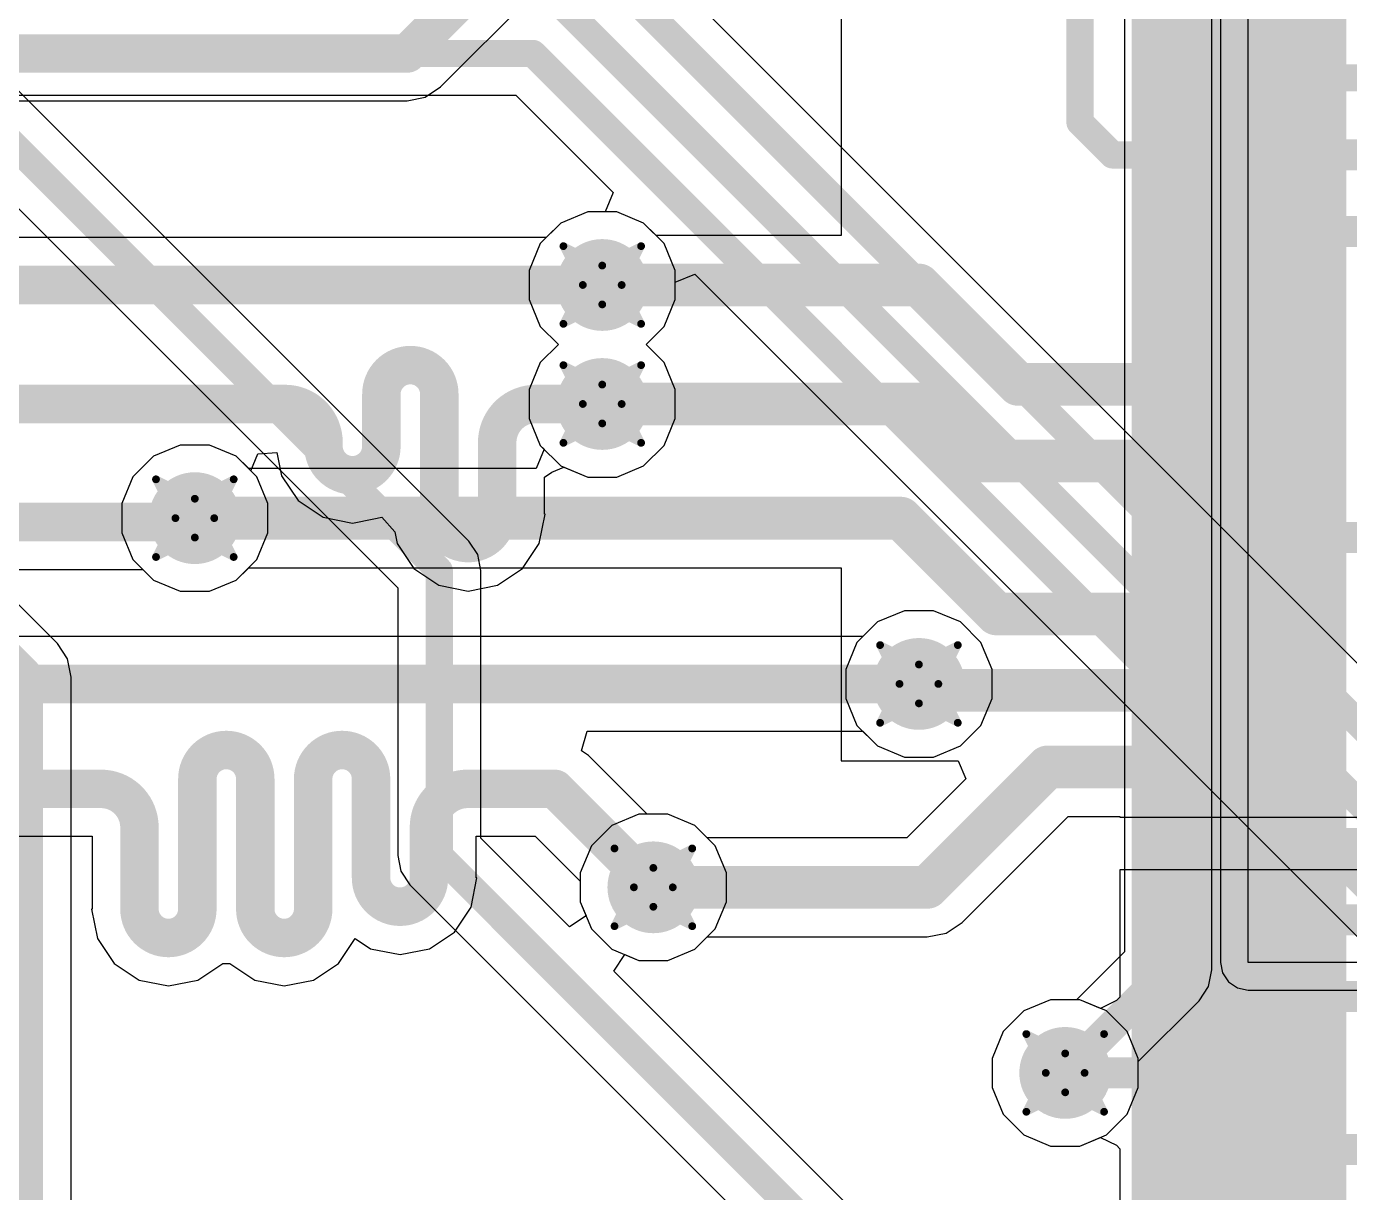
# Model space of a CAD drawing. Header units: inches. Extents: x -3 to 488, y -11 to 93.
# Drawn here: x 99.86 to 108.51, y 16.05 to 23.67 of the extents above; entities that cross this region are included whole.
import ezdxf

# ---------------------------------------------------------------- set-up
doc = ezdxf.new("R2010")
doc.units = ezdxf.units.IN
for name, color, linetype in [('Bottom Layer', 5, 'Continuous'), ('Drill Drawing', 1, 'Continuous'), ('Layer 1', 16, 'Continuous'), ('Layer 2', 76, 'Continuous'), ('Top Layer', 1, 'Continuous'), ('Top Paste', 8, 'Continuous'), ('Top Solder', 216, 'Continuous'), ('Via Holes', 16, 'Continuous')]:
    doc.layers.add(name, color=color, linetype=linetype)

msp = doc.modelspace()

# ---------------------------------------------------------------- hatches: boundary and pattern name
at = {"layer": 'Bottom Layer'}
h = msp.add_hatch(color=5, dxfattribs=at)
edge = h.paths.add_edge_path()
edge.add_arc((103.6255, 21.9788), 0.3, 0, 360)
h = msp.add_hatch(color=5, dxfattribs=at)
edge = h.paths.add_edge_path()
edge.add_arc((103.6255, 21.201), 0.3, 0, 360)
h = msp.add_hatch(color=5, dxfattribs=at)
edge = h.paths.add_edge_path()
edge.add_arc((100.9624, 20.4548), 0.3, 0, 360)
h = msp.add_hatch(color=5, dxfattribs=at)
edge = h.paths.add_edge_path()
edge.add_arc((105.6957, 19.3712), 0.3, 0, 360)
h = msp.add_hatch(color=5, dxfattribs=at)
edge = h.paths.add_edge_path()
edge.add_arc((103.9596, 18.0418), 0.3, 0, 360)
h = msp.add_hatch(color=5, dxfattribs=at)
edge = h.paths.add_edge_path()
edge.add_arc((106.6518, 16.8288), 0.3, 0, 360)
at = {"layer": 'Layer 1'}
h = msp.add_hatch(color=16, dxfattribs=at)
edge = h.paths.add_edge_path()
edge.add_arc((103.6255, 21.9788), 0.3, 0, 360)
h = msp.add_hatch(color=16, dxfattribs=at)
edge = h.paths.add_edge_path()
edge.add_arc((103.6255, 21.201), 0.3, 0, 360)
h = msp.add_hatch(color=16, dxfattribs=at)
edge = h.paths.add_edge_path()
edge.add_arc((100.9624, 20.4548), 0.3, 0, 360)
h = msp.add_hatch(color=16, dxfattribs=at)
edge = h.paths.add_edge_path()
edge.add_arc((105.6957, 19.3712), 0.3, 0, 360)
h = msp.add_hatch(color=16, dxfattribs=at)
edge = h.paths.add_edge_path()
edge.add_arc((103.9596, 18.0418), 0.3, 0, 360)
h = msp.add_hatch(color=16, dxfattribs=at)
edge = h.paths.add_edge_path()
edge.add_arc((106.6518, 16.8288), 0.3, 0, 360)
at = {"layer": 'Layer 2'}
h = msp.add_hatch(color=76, dxfattribs=at)
edge = h.paths.add_edge_path()
edge.add_arc((103.6255, 21.9788), 0.3, 0, 360)
h = msp.add_hatch(color=76, dxfattribs=at)
edge = h.paths.add_edge_path()
edge.add_arc((103.6255, 21.201), 0.3, 0, 360)
h = msp.add_hatch(color=76, dxfattribs=at)
edge = h.paths.add_edge_path()
edge.add_arc((100.9624, 20.4548), 0.3, 0, 360)
h = msp.add_hatch(color=76, dxfattribs=at)
edge = h.paths.add_edge_path()
edge.add_arc((105.6957, 19.3712), 0.3, 0, 360)
h = msp.add_hatch(color=76, dxfattribs=at)
edge = h.paths.add_edge_path()
edge.add_arc((103.9596, 18.0418), 0.3, 0, 360)
h = msp.add_hatch(color=76, dxfattribs=at)
edge = h.paths.add_edge_path()
edge.add_arc((106.6518, 16.8288), 0.3, 0, 360)
at = {"layer": 'Top Layer'}
for points in [[(107.1875, 23.4788), (108.3875, 23.4788), (108.3875, 23.1788), (107.1875, 23.1788)], [(107.1875, 22.9788), (108.3875, 22.9788), (108.3875, 22.6788), (107.1875, 22.6788)], [(107.1875, 22.4788), (108.3875, 22.4788), (108.3875, 22.1788), (107.1875, 22.1788)], [(107.1875, 21.9788), (108.3875, 21.9788), (108.3875, 21.6788), (107.1875, 21.6788)], [(107.1875, 21.4788), (108.3875, 21.4788), (108.3875, 21.1788), (107.1875, 21.1788)], [(107.1875, 20.9788), (108.3875, 20.9788), (108.3875, 20.6788), (107.1875, 20.6788)], [(107.1875, 20.4788), (108.3875, 20.4788), (108.3875, 20.1788), (107.1875, 20.1788)], [(107.1875, 19.9788), (108.3875, 19.9788), (108.3875, 19.6788), (107.1875, 19.6788)], [(107.1875, 19.4788), (108.3875, 19.4788), (108.3875, 19.1788), (107.1875, 19.1788)], [(107.1875, 18.9788), (108.3875, 18.9788), (108.3875, 18.6788), (107.1875, 18.6788)], [(107.1875, 18.4788), (108.3875, 18.4788), (108.3875, 18.1788), (107.1875, 18.1788)], [(107.1875, 17.9788), (108.3875, 17.9788), (108.3875, 17.6788), (107.1875, 17.6788)], [(107.1875, 17.4788), (108.3875, 17.4788), (108.3875, 17.1788), (107.1875, 17.1788)], [(107.1875, 16.9788), (108.3875, 16.9788), (108.3875, 16.6788), (107.1875, 16.6788)], [(107.1875, 16.4788), (108.3875, 16.4788), (108.3875, 16.1788), (107.1875, 16.1788)]]:
    msp.add_hatch(color=1, dxfattribs=at).paths.add_polyline_path(points)
h = msp.add_hatch(color=1, dxfattribs=at)
edge = h.paths.add_edge_path()
edge.add_arc((103.6255, 21.9788), 0.3, 0, 360)
h = msp.add_hatch(color=1, dxfattribs=at)
edge = h.paths.add_edge_path()
edge.add_arc((103.6255, 21.201), 0.3, 0, 360)
h = msp.add_hatch(color=1, dxfattribs=at)
edge = h.paths.add_edge_path()
edge.add_arc((100.9624, 20.4548), 0.3, 0, 360)
h = msp.add_hatch(color=1, dxfattribs=at)
edge = h.paths.add_edge_path()
edge.add_arc((105.6957, 19.3712), 0.3, 0, 360)
h = msp.add_hatch(color=1, dxfattribs=at)
edge = h.paths.add_edge_path()
edge.add_arc((103.9596, 18.0418), 0.3, 0, 360)
h = msp.add_hatch(color=1, dxfattribs=at)
edge = h.paths.add_edge_path()
edge.add_arc((106.6518, 16.8288), 0.3, 0, 360)
at = {"layer": 'Top Paste'}
for points in [[(107.1875, 23.4788), (108.3875, 23.4788), (108.3875, 23.1788), (107.1875, 23.1788)], [(107.1875, 22.9788), (108.3875, 22.9788), (108.3875, 22.6788), (107.1875, 22.6788)], [(107.1875, 22.4788), (108.3875, 22.4788), (108.3875, 22.1788), (107.1875, 22.1788)], [(107.1875, 21.9788), (108.3875, 21.9788), (108.3875, 21.6788), (107.1875, 21.6788)], [(107.1875, 21.4788), (108.3875, 21.4788), (108.3875, 21.1788), (107.1875, 21.1788)], [(107.1875, 20.9788), (108.3875, 20.9788), (108.3875, 20.6788), (107.1875, 20.6788)], [(107.1875, 20.4788), (108.3875, 20.4788), (108.3875, 20.1788), (107.1875, 20.1788)], [(107.1875, 19.9788), (108.3875, 19.9788), (108.3875, 19.6788), (107.1875, 19.6788)], [(107.1875, 19.4788), (108.3875, 19.4788), (108.3875, 19.1788), (107.1875, 19.1788)], [(107.1875, 18.9788), (108.3875, 18.9788), (108.3875, 18.6788), (107.1875, 18.6788)], [(107.1875, 18.4788), (108.3875, 18.4788), (108.3875, 18.1788), (107.1875, 18.1788)], [(107.1875, 17.9788), (108.3875, 17.9788), (108.3875, 17.6788), (107.1875, 17.6788)], [(107.1875, 17.4788), (108.3875, 17.4788), (108.3875, 17.1788), (107.1875, 17.1788)], [(107.1875, 16.9788), (108.3875, 16.9788), (108.3875, 16.6788), (107.1875, 16.6788)], [(107.1875, 16.4788), (108.3875, 16.4788), (108.3875, 16.1788), (107.1875, 16.1788)]]:
    msp.add_hatch(color=8, dxfattribs=at).paths.add_polyline_path(points)
at = {"layer": 'Top Solder'}
for points in [[(107.0859, 24.0804), (108.4891, 24.0804), (108.4891, 23.5772), (107.0859, 23.5772)], [(107.0859, 23.5804), (108.4891, 23.5804), (108.4891, 23.0772), (107.0859, 23.0772)], [(107.0859, 23.0804), (108.4891, 23.0804), (108.4891, 22.5772), (107.0859, 22.5772)], [(107.0859, 22.5804), (108.4891, 22.5804), (108.4891, 22.0772), (107.0859, 22.0772)], [(107.0859, 22.0804), (108.4891, 22.0804), (108.4891, 21.5772), (107.0859, 21.5772)], [(107.0859, 21.5804), (108.4891, 21.5804), (108.4891, 21.0772), (107.0859, 21.0772)], [(107.0859, 21.0804), (108.4891, 21.0804), (108.4891, 20.5772), (107.0859, 20.5772)], [(107.0859, 20.5804), (108.4891, 20.5804), (108.4891, 20.0772), (107.0859, 20.0772)], [(107.0859, 20.0804), (108.4891, 20.0804), (108.4891, 19.5772), (107.0859, 19.5772)], [(107.0859, 19.5804), (108.4891, 19.5804), (108.4891, 19.0772), (107.0859, 19.0772)], [(107.0859, 19.0804), (108.4891, 19.0804), (108.4891, 18.5772), (107.0859, 18.5772)], [(107.0859, 18.5804), (108.4891, 18.5804), (108.4891, 18.0772), (107.0859, 18.0772)], [(107.0859, 18.0804), (108.4891, 18.0804), (108.4891, 17.5772), (107.0859, 17.5772)], [(107.0859, 17.5804), (108.4891, 17.5804), (108.4891, 17.0772), (107.0859, 17.0772)], [(107.0859, 17.0804), (108.4891, 17.0804), (108.4891, 16.5772), (107.0859, 16.5772)], [(107.0859, 16.5804), (108.4891, 16.5804), (108.4891, 16.0772), (107.0859, 16.0772)], [(107.0859, 16.0804), (108.4891, 16.0804), (108.4891, 15.5772), (107.0859, 15.5772)]]:
    msp.add_hatch(color=216, dxfattribs=at).paths.add_polyline_path(points)
at = {"layer": 'Via Holes'}
h = msp.add_hatch(color=7, dxfattribs=at)
edge = h.paths.add_edge_path()
edge.add_arc((103.6255, 21.9788), 0.15, 0, 360)
h = msp.add_hatch(color=7, dxfattribs=at)
edge = h.paths.add_edge_path()
edge.add_arc((103.6255, 21.201), 0.15, 0, 360)
h = msp.add_hatch(color=7, dxfattribs=at)
edge = h.paths.add_edge_path()
edge.add_arc((100.9624, 20.4548), 0.15, 0, 360)
h = msp.add_hatch(color=7, dxfattribs=at)
edge = h.paths.add_edge_path()
edge.add_arc((105.6957, 19.3712), 0.15, 0, 360)
h = msp.add_hatch(color=7, dxfattribs=at)
edge = h.paths.add_edge_path()
edge.add_arc((103.9596, 18.0418), 0.15, 0, 360)
h = msp.add_hatch(color=7, dxfattribs=at)
edge = h.paths.add_edge_path()
edge.add_arc((106.6518, 16.8288), 0.15, 0, 360)

# ---------------------------------------------------------------- linework, layer by layer
at = {"layer": 'Bottom Layer'}
for p, q in [((107.8482, 17.5514), (107.8482, 24.595)), ((107.6669, 24.4137), (107.6669, 17.5514)), ((102.7527, 20.3048), (98.761, 24.2964)), ((99.7555, 22.5327), (102.2885, 19.9998)), ((103.5305, 22.4566), (103.3548, 22.3839)), ((103.7205, 22.4566), (103.5305, 22.4566)), ((103.8961, 22.3839), (103.7205, 22.4566)), ((103.3548, 22.3839), (103.2204, 22.2495)), ((104.0306, 22.2495), (103.8961, 22.3839)), ((103.2204, 22.2495), (103.1477, 22.0739)), ((104.1033, 22.0739), (104.0306, 22.2495)), ((103.1477, 22.0739), (103.1477, 21.8838)), ((104.1033, 21.8838), (104.1033, 22.0739)), ((103.1477, 21.8838), (103.2204, 21.7082)), ((104.0306, 21.7082), (104.1033, 21.8838)), ((103.2204, 21.7082), (103.3387, 21.5899)), ((103.9123, 21.5899), (104.0306, 21.7082)), ((103.3387, 21.5899), (103.2204, 21.4717)), ((104.0306, 21.4717), (103.9123, 21.5899)), ((103.2204, 21.4717), (103.1477, 21.2961)), ((104.1033, 21.2961), (104.0306, 21.4717)), ((103.1477, 21.2961), (103.1477, 21.106)), ((104.1033, 21.106), (104.1033, 21.2961)), ((103.1477, 21.106), (103.2204, 20.9304)), ((104.0306, 20.9304), (104.1033, 21.106)), ((100.8673, 20.9326), (100.6917, 20.8598)), ((101.0574, 20.9326), (100.8673, 20.9326)), ((101.233, 20.8598), (101.0574, 20.9326)), ((103.2204, 20.9304), (103.3548, 20.796)), ((103.8961, 20.796), (104.0306, 20.9304)), ((100.6917, 20.8598), (100.5573, 20.7254)), ((101.3674, 20.7254), (101.233, 20.8598)), ((103.3548, 20.796), (103.5305, 20.7232)), ((103.7205, 20.7232), (103.8961, 20.796)), ((100.5573, 20.7254), (100.4846, 20.5498)), ((101.4402, 20.5498), (101.3674, 20.7254)), ((103.5305, 20.7232), (103.7205, 20.7232)), ((100.4846, 20.5498), (100.4846, 20.3597)), ((101.4402, 20.3597), (101.4402, 20.5498)), ((100.4846, 20.3597), (100.5573, 20.1841)), ((101.3674, 20.1841), (101.4402, 20.3597)), ((102.7527, 20.3047), (102.7527, 20.3048)), ((102.8116, 20.2165), (102.7527, 20.3047)), ((100.5573, 20.1841), (100.6917, 20.0497)), ((101.233, 20.0497), (101.3674, 20.1841)), ((102.8323, 20.1125), (102.8116, 20.2165)), ((102.8323, 18.3631), (102.8323, 20.1125)), ((102.8323, 20.1125), (102.8323, 20.1125)), ((100.6917, 20.0497), (100.8673, 19.977)), ((101.0574, 19.977), (101.233, 20.0497)), ((102.2885, 19.9998), (102.2885, 18.2505)), ((100.8673, 19.977), (101.0574, 19.977)), ((105.6007, 19.849), (105.425, 19.7763)), ((105.7907, 19.849), (105.6007, 19.849)), ((105.9664, 19.7763), (105.7907, 19.849)), ((105.425, 19.7763), (105.2906, 19.6418)), ((106.1008, 19.6418), (105.9664, 19.7763)), ((105.2906, 19.6418), (105.2179, 19.4662)), ((106.1735, 19.4662), (106.1008, 19.6418)), ((105.2179, 19.4662), (105.2179, 19.2762)), ((106.1735, 19.2762), (106.1735, 19.4662)), ((105.2179, 19.2762), (105.2906, 19.1005)), ((106.1008, 19.1005), (106.1735, 19.2762)), ((105.2906, 19.1005), (105.425, 18.9661)), ((105.9664, 18.9661), (106.1008, 19.1005)), ((105.425, 18.9661), (105.6007, 18.8934)), ((105.7907, 18.8934), (105.9664, 18.9661)), ((105.6007, 18.8934), (105.7907, 18.8934)), ((103.8645, 18.5196), (103.6889, 18.4468)), ((104.0546, 18.5196), (103.8645, 18.5196)), ((104.2302, 18.4468), (104.0546, 18.5196)), ((103.6889, 18.4468), (103.5545, 18.3124)), ((104.3646, 18.3124), (104.2302, 18.4468)), ((103.4119, 17.7835), (102.8323, 18.3631)), ((102.2885, 18.2505), (102.3092, 18.1464)), ((103.5545, 18.3124), (103.4818, 18.1368)), ((104.4374, 18.1368), (104.3646, 18.3124)), ((102.3092, 18.1464), (102.3681, 18.0582)), ((103.4818, 18.1368), (103.4818, 17.9467)), ((104.4374, 17.9467), (104.4374, 18.1368)), ((102.3681, 18.0582), (107.6373, 12.789)), ((103.4818, 17.9467), (103.5196, 17.8554)), ((104.3646, 17.7711), (104.4374, 17.9467)), ((103.5196, 17.8554), (103.4119, 17.7835)), ((104.2302, 17.6367), (104.3646, 17.7711)), ((103.7013, 17.4941), (103.7732, 17.6018)), ((103.7732, 17.6018), (103.8645, 17.564)), ((103.8645, 17.564), (104.0546, 17.564)), ((104.0546, 17.564), (104.2302, 17.6367)), ((107.9422, 13.2532), (103.7013, 17.4941)), ((107.6669, 17.5514), (107.6807, 17.482)), ((107.6807, 17.482), (107.72, 17.4232)), ((112.8399, 17.5514), (107.8482, 17.5514)), ((107.72, 17.4232), (107.7788, 17.3839)), ((106.5567, 17.3066), (106.3811, 17.2339)), ((106.7468, 17.3066), (106.5567, 17.3066)), ((106.9224, 17.2339), (106.7468, 17.3066)), ((107.7788, 17.3839), (107.8482, 17.3701)), ((107.8482, 17.3701), (112.7871, 17.3701)), ((106.3811, 17.2339), (106.2467, 17.0995)), ((107.0568, 17.0995), (106.9224, 17.2339)), ((106.2467, 17.0995), (106.174, 16.9239)), ((107.1295, 16.9239), (107.0568, 17.0995)), ((106.174, 16.9239), (106.174, 16.7338)), ((107.1295, 16.7338), (107.1295, 16.9239)), ((106.174, 16.7338), (106.2467, 16.5582)), ((107.0568, 16.5582), (107.1295, 16.7338)), ((106.2467, 16.5582), (106.3811, 16.4238)), ((106.9224, 16.4238), (107.0568, 16.5582)), ((106.3811, 16.4238), (106.5567, 16.351)), ((106.5567, 16.351), (106.7468, 16.351)), ((106.7468, 16.351), (106.9224, 16.4238))]:
    msp.add_line(p, q, dxfattribs=at)
at = {"layer": 'Bottom Layer', "const_width": 0.1778}
for points in [[(96.3641, 26.3087), (102.5604, 20.1125)], [(102.5604, 18.2505), (102.5604, 20.1125)], [(102.5604, 18.2505), (107.8296, 12.9813)]]:
    msp.add_lwpolyline(points, dxfattribs=at)
at = {"layer": 'Bottom Layer', "const_width": 0.0889}
for points in [[(102.5159, 20.1125, 1), (102.6048, 20.1125, 1)], [(102.5159, 20.1125, 1), (102.6048, 20.1125, 1)], [(102.5159, 18.2505, 1), (102.6048, 18.2505, 1)], [(102.5159, 18.2505, 1), (102.6048, 18.2505, 1)]]:
    msp.add_lwpolyline(points, format="xyb", close=True, dxfattribs=at)
at = {"layer": 'Drill Drawing', "const_width": 0.0508}
for points in [[(103.3715, 22.2328), (103.6255, 22.1058)], [(103.3715, 22.2328), (103.4985, 21.9788)], [(103.6255, 22.1058), (103.8795, 22.2328)], [(103.7525, 21.9788), (103.8795, 22.2328)], [(103.3715, 21.7248), (103.4985, 21.9788)], [(103.7525, 21.9788), (103.8795, 21.7248)], [(103.3715, 21.7248), (103.6255, 21.8518)], [(103.6255, 21.8518), (103.8795, 21.7248)], [(103.3715, 21.455), (103.6255, 21.328)], [(103.3715, 21.455), (103.4985, 21.201)], [(103.6255, 21.328), (103.8795, 21.455)], [(103.7525, 21.201), (103.8795, 21.455)], [(103.3715, 20.947), (103.4985, 21.201)], [(103.7525, 21.201), (103.8795, 20.947)], [(103.3715, 20.947), (103.6255, 21.074)], [(103.6255, 21.074), (103.8795, 20.947)], [(100.7084, 20.7088), (100.9624, 20.5818)], [(100.7084, 20.7088), (100.8354, 20.4548)], [(100.9624, 20.5818), (101.2164, 20.7088)], [(101.0894, 20.4548), (101.2164, 20.7088)], [(100.7084, 20.2008), (100.8354, 20.4548)], [(101.0894, 20.4548), (101.2164, 20.2008)], [(100.7084, 20.2008), (100.9624, 20.3278)], [(100.9624, 20.3278), (101.2164, 20.2008)], [(105.4417, 19.6252), (105.6957, 19.4982)], [(105.4417, 19.6252), (105.5687, 19.3712)], [(105.6957, 19.4982), (105.9497, 19.6252)], [(105.8227, 19.3712), (105.9497, 19.6252)], [(105.4417, 19.1172), (105.5687, 19.3712)], [(105.8227, 19.3712), (105.9497, 19.1172)], [(105.4417, 19.1172), (105.6957, 19.2442)], [(105.6957, 19.2442), (105.9497, 19.1172)], [(103.7056, 18.2958), (103.9596, 18.1688)], [(103.7056, 18.2958), (103.8326, 18.0418)], [(103.9596, 18.1688), (104.2136, 18.2958)], [(104.0866, 18.0418), (104.2136, 18.2958)], [(103.7056, 17.7878), (103.8326, 18.0418)], [(104.0866, 18.0418), (104.2136, 17.7878)], [(103.7056, 17.7878), (103.9596, 17.9148)], [(103.9596, 17.9148), (104.2136, 17.7878)], [(106.3978, 17.0828), (106.6518, 16.9558)], [(106.3978, 17.0828), (106.5248, 16.8288)], [(106.6518, 16.9558), (106.9058, 17.0828)], [(106.7788, 16.8288), (106.9058, 17.0828)], [(106.3978, 16.5748), (106.5248, 16.8288)], [(106.7788, 16.8288), (106.9058, 16.5748)], [(106.3978, 16.5748), (106.6518, 16.7018)], [(106.6518, 16.7018), (106.9058, 16.5748)]]:
    msp.add_lwpolyline(points, dxfattribs=at)
at = {"layer": 'Drill Drawing', "const_width": 0.0254}
for points in [[(103.3588, 22.2328, 1), (103.3842, 22.2328, 1)], [(103.3588, 22.2328, 1), (103.3842, 22.2328, 1)], [(103.8668, 22.2328, 1), (103.8922, 22.2328, 1)], [(103.8668, 22.2328, 1), (103.8922, 22.2328, 1)], [(103.6128, 22.1058, 1), (103.6382, 22.1058, 1)], [(103.6128, 22.1058, 1), (103.6382, 22.1058, 1)], [(103.4858, 21.9788, 1), (103.5112, 21.9788, 1)], [(103.4858, 21.9788, 1), (103.5112, 21.9788, 1)], [(103.7398, 21.9788, 1), (103.7652, 21.9788, 1)], [(103.7398, 21.9788, 1), (103.7652, 21.9788, 1)], [(103.6128, 21.8518, 1), (103.6382, 21.8518, 1)], [(103.6128, 21.8518, 1), (103.6382, 21.8518, 1)], [(103.3588, 21.7248, 1), (103.3842, 21.7248, 1)], [(103.3588, 21.7248, 1), (103.3842, 21.7248, 1)], [(103.8668, 21.7248, 1), (103.8922, 21.7248, 1)], [(103.8668, 21.7248, 1), (103.8922, 21.7248, 1)], [(103.3588, 21.455, 1), (103.3842, 21.455, 1)], [(103.3588, 21.455, 1), (103.3842, 21.455, 1)], [(103.8668, 21.455, 1), (103.8922, 21.455, 1)], [(103.8668, 21.455, 1), (103.8922, 21.455, 1)], [(103.6128, 21.328, 1), (103.6382, 21.328, 1)], [(103.6128, 21.328, 1), (103.6382, 21.328, 1)], [(103.4858, 21.201, 1), (103.5112, 21.201, 1)], [(103.4858, 21.201, 1), (103.5112, 21.201, 1)], [(103.7398, 21.201, 1), (103.7652, 21.201, 1)], [(103.7398, 21.201, 1), (103.7652, 21.201, 1)], [(103.6128, 21.074, 1), (103.6382, 21.074, 1)], [(103.6128, 21.074, 1), (103.6382, 21.074, 1)], [(103.3588, 20.947, 1), (103.3842, 20.947, 1)], [(103.3588, 20.947, 1), (103.3842, 20.947, 1)], [(103.8668, 20.947, 1), (103.8922, 20.947, 1)], [(103.8668, 20.947, 1), (103.8922, 20.947, 1)], [(100.6957, 20.7088, 1), (100.7211, 20.7088, 1)], [(100.6957, 20.7088, 1), (100.7211, 20.7088, 1)], [(101.2037, 20.7088, 1), (101.2291, 20.7088, 1)], [(101.2037, 20.7088, 1), (101.2291, 20.7088, 1)], [(100.9497, 20.5818, 1), (100.9751, 20.5818, 1)], [(100.9497, 20.5818, 1), (100.9751, 20.5818, 1)], [(100.8227, 20.4548, 1), (100.8481, 20.4548, 1)], [(100.8227, 20.4548, 1), (100.8481, 20.4548, 1)], [(101.0767, 20.4548, 1), (101.1021, 20.4548, 1)], [(101.0767, 20.4548, 1), (101.1021, 20.4548, 1)], [(100.9497, 20.3278, 1), (100.9751, 20.3278, 1)], [(100.9497, 20.3278, 1), (100.9751, 20.3278, 1)], [(100.6957, 20.2008, 1), (100.7211, 20.2008, 1)], [(100.6957, 20.2008, 1), (100.7211, 20.2008, 1)], [(101.2037, 20.2008, 1), (101.2291, 20.2008, 1)], [(101.2037, 20.2008, 1), (101.2291, 20.2008, 1)], [(105.429, 19.6252, 1), (105.4544, 19.6252, 1)], [(105.429, 19.6252, 1), (105.4544, 19.6252, 1)], [(105.937, 19.6252, 1), (105.9624, 19.6252, 1)], [(105.937, 19.6252, 1), (105.9624, 19.6252, 1)], [(105.683, 19.4982, 1), (105.7084, 19.4982, 1)], [(105.683, 19.4982, 1), (105.7084, 19.4982, 1)], [(105.556, 19.3712, 1), (105.5814, 19.3712, 1)], [(105.556, 19.3712, 1), (105.5814, 19.3712, 1)], [(105.81, 19.3712, 1), (105.8354, 19.3712, 1)], [(105.81, 19.3712, 1), (105.8354, 19.3712, 1)], [(105.683, 19.2442, 1), (105.7084, 19.2442, 1)], [(105.683, 19.2442, 1), (105.7084, 19.2442, 1)], [(105.429, 19.1172, 1), (105.4544, 19.1172, 1)], [(105.429, 19.1172, 1), (105.4544, 19.1172, 1)], [(105.937, 19.1172, 1), (105.9624, 19.1172, 1)], [(105.937, 19.1172, 1), (105.9624, 19.1172, 1)], [(103.6929, 18.2958, 1), (103.7183, 18.2958, 1)], [(103.6929, 18.2958, 1), (103.7183, 18.2958, 1)], [(104.2009, 18.2958, 1), (104.2263, 18.2958, 1)], [(104.2009, 18.2958, 1), (104.2263, 18.2958, 1)], [(103.9469, 18.1688, 1), (103.9723, 18.1688, 1)], [(103.9469, 18.1688, 1), (103.9723, 18.1688, 1)], [(103.8199, 18.0418, 1), (103.8453, 18.0418, 1)], [(103.8199, 18.0418, 1), (103.8453, 18.0418, 1)], [(104.0739, 18.0418, 1), (104.0993, 18.0418, 1)], [(104.0739, 18.0418, 1), (104.0993, 18.0418, 1)], [(103.9469, 17.9148, 1), (103.9723, 17.9148, 1)], [(103.9469, 17.9148, 1), (103.9723, 17.9148, 1)], [(103.6929, 17.7878, 1), (103.7183, 17.7878, 1)], [(103.6929, 17.7878, 1), (103.7183, 17.7878, 1)], [(104.2009, 17.7878, 1), (104.2263, 17.7878, 1)], [(104.2009, 17.7878, 1), (104.2263, 17.7878, 1)], [(106.3851, 17.0828, 1), (106.4105, 17.0828, 1)], [(106.3851, 17.0828, 1), (106.4105, 17.0828, 1)], [(106.8931, 17.0828, 1), (106.9185, 17.0828, 1)], [(106.8931, 17.0828, 1), (106.9185, 17.0828, 1)], [(106.6391, 16.9558, 1), (106.6645, 16.9558, 1)], [(106.6391, 16.9558, 1), (106.6645, 16.9558, 1)], [(106.5121, 16.8288, 1), (106.5375, 16.8288, 1)], [(106.5121, 16.8288, 1), (106.5375, 16.8288, 1)], [(106.7661, 16.8288, 1), (106.7915, 16.8288, 1)], [(106.7661, 16.8288, 1), (106.7915, 16.8288, 1)], [(106.6391, 16.7018, 1), (106.6645, 16.7018, 1)], [(106.6391, 16.7018, 1), (106.6645, 16.7018, 1)], [(106.3851, 16.5748, 1), (106.4105, 16.5748, 1)], [(106.3851, 16.5748, 1), (106.4105, 16.5748, 1)], [(106.8931, 16.5748, 1), (106.9185, 16.5748, 1)], [(106.8931, 16.5748, 1), (106.9185, 16.5748, 1)]]:
    msp.add_lwpolyline(points, format="xyb", close=True, dxfattribs=at)
at = {"layer": 'Layer 1'}
for p, q in [((107.0403, 25.6583), (107.0403, 17.6203)), ((107.6101, 17.5023), (107.6101, 25.5156)), ((102.5693, 23.273), (103.4748, 24.1785)), ((102.4689, 23.2059), (102.5693, 23.273)), ((99.501, 23.1823), (102.3504, 23.1823)), ((102.3504, 23.1823), (102.3505, 23.1823)), ((102.3505, 23.1823), (102.4689, 23.2059)), ((103.5305, 22.4566), (103.3548, 22.3839)), ((103.7205, 22.4566), (103.5305, 22.4566)), ((103.8961, 22.3839), (103.7205, 22.4566)), ((103.3548, 22.3839), (103.2593, 22.2883)), ((104.0306, 22.2495), (103.8961, 22.3839)), ((103.2593, 22.2883), (99.6126, 22.2883)), ((104.1033, 22.0739), (104.0306, 22.2495)), ((104.1033, 21.8838), (104.1033, 22.0739)), ((104.0306, 21.7082), (104.1033, 21.8838)), ((103.9123, 21.5899), (104.0306, 21.7082)), ((104.0306, 21.4717), (103.9123, 21.5899)), ((104.1033, 21.2961), (104.0306, 21.4717)), ((104.1033, 21.106), (104.1033, 21.2961)), ((104.0306, 20.9304), (104.1033, 21.106)), ((103.8961, 20.796), (104.0306, 20.9304)), ((101.3283, 20.7646), (101.3737, 20.8742)), ((101.3737, 20.8742), (101.4982, 20.8843)), ((101.4982, 20.8843), (101.5285, 20.7321)), ((101.3674, 20.7254), (101.3283, 20.7646)), ((103.2963, 20.7558), (103.3753, 20.7875)), ((103.3753, 20.7875), (103.5305, 20.7232)), ((103.7205, 20.7232), (103.8961, 20.796)), ((101.4402, 20.5498), (101.3674, 20.7254)), ((101.5285, 20.7321), (101.6374, 20.5691)), ((103.2483, 20.7229), (103.2963, 20.7558)), ((103.2483, 20.4809), (103.2483, 20.7229)), ((103.5305, 20.7232), (103.7205, 20.7232)), ((101.4402, 20.3597), (101.4402, 20.5498)), ((101.6374, 20.5691), (101.8004, 20.4602)), ((101.8004, 20.4602), (101.9927, 20.4219)), ((101.9927, 20.4219), (102.133, 20.4499)), ((102.133, 20.4499), (102.185, 20.4602)), ((102.185, 20.4602), (102.2703, 20.3645)), ((103.2138, 20.2886), (103.252, 20.4809)), ((103.252, 20.4809), (103.2483, 20.4809)), ((101.3674, 20.1841), (101.4402, 20.3597)), ((102.2703, 20.3645), (102.2854, 20.2886)), ((102.2854, 20.2886), (102.3944, 20.1256)), ((103.1049, 20.1256), (103.2138, 20.2886)), ((101.233, 20.0497), (101.3674, 20.1841)), ((99.2598, 20.1197), (100.6217, 20.1197)), ((100.6217, 20.1197), (100.6917, 20.0497)), ((102.3944, 20.1256), (102.5573, 20.0167)), ((102.9419, 20.0167), (103.1049, 20.1256)), ((100.6917, 20.0497), (100.8673, 19.977)), ((101.0574, 19.977), (101.233, 20.0497)), ((102.5573, 20.0167), (102.7496, 19.9785)), ((102.7496, 19.9785), (102.9419, 20.0167)), ((100.8673, 19.977), (101.0574, 19.977)), ((105.6007, 19.849), (105.425, 19.7763)), ((105.7907, 19.849), (105.6007, 19.849)), ((105.9664, 19.7763), (105.7907, 19.849)), ((105.425, 19.7763), (105.3295, 19.6807)), ((106.1008, 19.6418), (105.9664, 19.7763)), ((105.3295, 19.6807), (99.2546, 19.6807)), ((106.1735, 19.4662), (106.1008, 19.6418)), ((106.1735, 19.2762), (106.1735, 19.4662)), ((106.1008, 19.1005), (106.1735, 19.2762)), ((103.4891, 18.9347), (103.5276, 19.0617)), ((103.5276, 19.0617), (105.3295, 19.0617)), ((105.3295, 19.0617), (105.425, 18.9661)), ((105.9664, 18.9661), (106.1008, 19.1005)), ((105.425, 18.9661), (105.6007, 18.8934)), ((105.7907, 18.8934), (105.9664, 18.9661)), ((103.5349, 18.9041), (103.4891, 18.9347)), ((103.9194, 18.5196), (103.5349, 18.9041)), ((105.6007, 18.8934), (105.7907, 18.8934)), ((104.0546, 18.5196), (103.9194, 18.5196)), ((104.2302, 18.4468), (104.0546, 18.5196)), ((104.3646, 18.3124), (104.2302, 18.4468)), ((93.5417, 18.3758), (100.291, 18.3758)), ((100.291, 18.3758), (100.291, 17.8998)), ((102.8022, 18.1042), (102.8022, 18.3758)), ((102.8022, 18.3758), (103.1879, 18.3758)), ((103.1879, 18.3758), (103.4818, 18.0819)), ((104.4374, 18.1368), (104.3646, 18.3124)), ((102.7677, 17.9119), (102.8059, 18.1042)), ((102.8059, 18.1042), (102.8022, 18.1042)), ((103.4818, 18.0819), (103.4818, 17.9467)), ((104.4374, 17.9467), (104.4374, 18.1368)), ((102.6588, 17.7489), (102.7677, 17.9119)), ((103.4818, 17.9467), (103.5545, 17.7711)), ((104.3646, 17.7711), (104.4374, 17.9467)), ((100.291, 17.8998), (100.2873, 17.8998)), ((100.2873, 17.8998), (100.3255, 17.7075)), ((102.4958, 17.64), (102.6588, 17.7489)), ((103.5545, 17.7711), (103.6889, 17.6367)), ((104.2302, 17.6367), (104.3646, 17.7711)), ((100.3255, 17.7075), (100.4344, 17.5446)), ((101.9018, 17.5446), (102.0106, 17.7073)), ((102.0106, 17.7073), (102.1112, 17.64)), ((102.1112, 17.64), (102.3035, 17.6018)), ((102.3035, 17.6018), (102.4958, 17.64)), ((103.6889, 17.6367), (103.8645, 17.564)), ((103.8645, 17.564), (104.0546, 17.564)), ((104.0546, 17.564), (104.2302, 17.6367)), ((107.0403, 17.6203), (106.7267, 17.3066)), ((100.4344, 17.5446), (100.5974, 17.4356)), ((100.9819, 17.4356), (101.1449, 17.5446)), ((101.1449, 17.5446), (101.1913, 17.5446)), ((101.1913, 17.5446), (101.3543, 17.4356)), ((101.7389, 17.4356), (101.9018, 17.5446)), ((107.5884, 17.3933), (107.6101, 17.5023)), ((107.6101, 17.5023), (107.6101, 17.5023)), ((100.5974, 17.4356), (100.7897, 17.3974)), ((100.7897, 17.3974), (100.9819, 17.4356)), ((101.3543, 17.4356), (101.5466, 17.3974)), ((101.5466, 17.3974), (101.7389, 17.4356)), ((107.5266, 17.3009), (107.5884, 17.3933)), ((106.5567, 17.3066), (106.3811, 17.2339)), ((106.7267, 17.3066), (106.5567, 17.3066)), ((107.1295, 16.9038), (107.5266, 17.3009)), ((107.5266, 17.3009), (107.5266, 17.3009)), ((106.3811, 17.2339), (106.2467, 17.0995)), ((106.2467, 17.0995), (106.174, 16.9239)), ((106.174, 16.9239), (106.174, 16.7338)), ((107.1295, 16.7338), (107.1295, 16.9038)), ((106.174, 16.7338), (106.2467, 16.5582)), ((107.0568, 16.5582), (107.1295, 16.7338)), ((106.2467, 16.5582), (106.3811, 16.4238)), ((106.9224, 16.4238), (107.0568, 16.5582)), ((106.3811, 16.4238), (106.5567, 16.351)), ((106.5567, 16.351), (106.7468, 16.351)), ((106.7468, 16.351), (106.9224, 16.4238))]:
    msp.add_line(p, q, dxfattribs=at)
for points, const_width in [([(107.3252, 17.5023), (107.3252, 25.7763)], 0.2032), ([(102.3505, 23.4918), (102.7061, 23.8474)], 0.2515), ([(75.9289, 23.4918), (102.3505, 23.4918)], 0.2515), ([(80.6606, 21.9788), (103.6255, 21.9788)], 0.2515), ([(102.1819, 20.9244), (102.1819, 21.2658)], 0.2515), ([(102.5604, 20.4809), (102.5604, 21.2658)], 0.2515), ([(76.4849, 21.201), (100.9624, 21.201)], 0.2515), ([(100.9624, 21.201), (101.552, 21.201)], 0.2515), ([(103.1903, 21.201), (103.316, 21.201)], 0.2515), ([(103.316, 21.201), (103.6008, 21.201)], 0.2515), ([(103.6008, 21.201), (103.6255, 21.2257)], 0.2515), ([(101.8035, 20.9244), (101.8035, 20.9496)], 0.2515), ([(102.9388, 20.4809), (102.9388, 20.9496)], 0.2515), ([(99.1812, 20.4292), (100.2336, 20.4292)], 0.2515), ([(100.2336, 20.4292), (100.9368, 20.4292)], 0.2515), ([(100.9368, 20.4292), (100.9624, 20.4548)], 0.2515), ([(76.519, 19.3712), (105.6957, 19.3712)], 0.2515), ([(100.9789, 17.8998), (100.9789, 18.7501)], 0.2515), ([(101.3574, 17.8998), (101.3574, 18.7501)], 0.2515), ([(101.7358, 17.8998), (101.7358, 18.7501)], 0.2515), ([(102.1143, 18.1042), (102.1143, 18.7501)], 0.2515), ([(71.3711, 18.6853), (99.8448, 18.6853)], 0.2515), ([(99.8448, 18.6853), (100.349, 18.6853)], 0.2515), ([(102.7442, 18.6853), (103.1903, 18.6853)], 0.2515), ([(103.1903, 18.6853), (103.316, 18.6853)], 0.2515), ([(103.316, 18.6853), (103.9596, 18.0418)], 0.2515), ([(100.6004, 17.8998), (100.6004, 18.4338)], 0.2515), ([(102.4927, 18.1042), (102.4927, 18.4338)], 0.2515), ([(106.6518, 16.8288), (107.3252, 17.5023)], 0.2032)]:
    msp.add_lwpolyline(points, dxfattribs=dict(at, const_width=const_width))
for points, const_width in [([(102.2876, 23.4918, 1), (102.4133, 23.4918, 1)], 0.1257), ([(102.2876, 23.4918, 1), (102.4133, 23.4918, 1)], 0.1257), ([(103.5626, 21.9788, 1), (103.6884, 21.9788, 1)], 0.1257), ([(102.1191, 21.2658, 1), (102.2448, 21.2658, 1)], 0.1257), ([(102.1191, 21.2658, 1), (102.2448, 21.2658, 1)], 0.1257), ([(102.4975, 21.2658, 1), (102.6232, 21.2658, 1)], 0.1257), ([(102.4975, 21.2658, 1), (102.6232, 21.2658, 1)], 0.1257), ([(100.8995, 21.201, 1), (101.0252, 21.201, 1)], 0.1257), ([(100.8995, 21.201, 1), (101.0252, 21.201, 1)], 0.1257), ([(101.4891, 21.201, 1), (101.6149, 21.201, 1)], 0.1257), ([(101.4891, 21.201, 1), (101.6149, 21.201, 1)], 0.1257), ([(103.1274, 21.201, 1), (103.2532, 21.201, 1)], 0.1257), ([(103.1274, 21.201, 1), (103.2532, 21.201, 1)], 0.1257), ([(103.2532, 21.201, 1), (103.3789, 21.201, 1)], 0.1257), ([(103.2532, 21.201, 1), (103.3789, 21.201, 1)], 0.1257), ([(103.538, 21.201, 1), (103.6637, 21.201, 1)], 0.1257), ([(103.538, 21.201, 1), (103.6637, 21.201, 1)], 0.1257), ([(103.5626, 21.2257, 1), (103.6884, 21.2257, 1)], 0.1257), ([(101.7406, 20.9496, 1), (101.8663, 20.9496, 1)], 0.1257), ([(101.7406, 20.9496, 1), (101.8663, 20.9496, 1)], 0.1257), ([(101.7406, 20.9244, 1), (101.8663, 20.9244, 1)], 0.1257), ([(101.7406, 20.9244, 1), (101.8663, 20.9244, 1)], 0.1257), ([(102.1191, 20.9244, 1), (102.2448, 20.9244, 1)], 0.1257), ([(102.1191, 20.9244, 1), (102.2448, 20.9244, 1)], 0.1257), ([(102.876, 20.9496, 1), (103.0017, 20.9496, 1)], 0.1257), ([(102.876, 20.9496, 1), (103.0017, 20.9496, 1)], 0.1257), ([(102.4975, 20.4809, 1), (102.6232, 20.4809, 1)], 0.1257), ([(102.4975, 20.4809, 1), (102.6232, 20.4809, 1)], 0.1257), ([(102.876, 20.4809, 1), (103.0017, 20.4809, 1)], 0.1257), ([(102.876, 20.4809, 1), (103.0017, 20.4809, 1)], 0.1257), ([(100.1707, 20.4292, 1), (100.2964, 20.4292, 1)], 0.1257), ([(100.1707, 20.4292, 1), (100.2964, 20.4292, 1)], 0.1257), ([(100.8739, 20.4292, 1), (100.9997, 20.4292, 1)], 0.1257), ([(100.8739, 20.4292, 1), (100.9997, 20.4292, 1)], 0.1257), ([(100.8995, 20.4548, 1), (101.0252, 20.4548, 1)], 0.1257), ([(105.6328, 19.3712, 1), (105.7586, 19.3712, 1)], 0.1257), ([(100.916, 18.7501, 1), (101.0418, 18.7501, 1)], 0.1257), ([(100.916, 18.7501, 1), (101.0418, 18.7501, 1)], 0.1257), ([(101.2945, 18.7501, 1), (101.4202, 18.7501, 1)], 0.1257), ([(101.2945, 18.7501, 1), (101.4202, 18.7501, 1)], 0.1257), ([(101.673, 18.7501, 1), (101.7987, 18.7501, 1)], 0.1257), ([(101.673, 18.7501, 1), (101.7987, 18.7501, 1)], 0.1257), ([(102.0514, 18.7501, 1), (102.1771, 18.7501, 1)], 0.1257), ([(102.0514, 18.7501, 1), (102.1771, 18.7501, 1)], 0.1257), ([(99.7819, 18.6853, 1), (99.9076, 18.6853, 1)], 0.1257), ([(99.7819, 18.6853, 1), (99.9076, 18.6853, 1)], 0.1257), ([(100.2861, 18.6853, 1), (100.4118, 18.6853, 1)], 0.1257), ([(100.2861, 18.6853, 1), (100.4118, 18.6853, 1)], 0.1257), ([(102.6813, 18.6853, 1), (102.8071, 18.6853, 1)], 0.1257), ([(102.6813, 18.6853, 1), (102.8071, 18.6853, 1)], 0.1257), ([(103.1274, 18.6853, 1), (103.2532, 18.6853, 1)], 0.1257), ([(103.1274, 18.6853, 1), (103.2532, 18.6853, 1)], 0.1257), ([(103.2532, 18.6853, 1), (103.3789, 18.6853, 1)], 0.1257), ([(103.2532, 18.6853, 1), (103.3789, 18.6853, 1)], 0.1257), ([(100.5376, 18.4338, 1), (100.6633, 18.4338, 1)], 0.1257), ([(100.5376, 18.4338, 1), (100.6633, 18.4338, 1)], 0.1257), ([(102.4299, 18.4338, 1), (102.5556, 18.4338, 1)], 0.1257), ([(102.4299, 18.4338, 1), (102.5556, 18.4338, 1)], 0.1257), ([(102.0514, 18.1042, 1), (102.1771, 18.1042, 1)], 0.1257), ([(102.0514, 18.1042, 1), (102.1771, 18.1042, 1)], 0.1257), ([(102.4299, 18.1042, 1), (102.5556, 18.1042, 1)], 0.1257), ([(102.4299, 18.1042, 1), (102.5556, 18.1042, 1)], 0.1257), ([(103.8967, 18.0418, 1), (104.0224, 18.0418, 1)], 0.1257), ([(100.5376, 17.8998, 1), (100.6633, 17.8998, 1)], 0.1257), ([(100.5376, 17.8998, 1), (100.6633, 17.8998, 1)], 0.1257), ([(100.916, 17.8998, 1), (101.0418, 17.8998, 1)], 0.1257), ([(100.916, 17.8998, 1), (101.0418, 17.8998, 1)], 0.1257), ([(101.2945, 17.8998, 1), (101.4202, 17.8998, 1)], 0.1257), ([(101.2945, 17.8998, 1), (101.4202, 17.8998, 1)], 0.1257), ([(101.673, 17.8998, 1), (101.7987, 17.8998, 1)], 0.1257), ([(101.673, 17.8998, 1), (101.7987, 17.8998, 1)], 0.1257), ([(107.2744, 17.5023, 1), (107.376, 17.5023, 1)], 0.1016), ([(107.2744, 17.5023, 1), (107.376, 17.5023, 1)], 0.1016), ([(106.601, 16.8288, 1), (106.7026, 16.8288, 1)], 0.1016)]:
    msp.add_lwpolyline(points, format="xyb", close=True, dxfattribs=dict(at, const_width=const_width))
at = {"layer": 'Layer 1', "const_width": 0.2515}
for points in [[(102.1819, 21.2658, -1), (102.5604, 21.2658)], [(101.552, 21.201, -0.414214), (101.8035, 20.9496)], [(102.9388, 20.9496, -0.414214), (103.1903, 21.201)], [(102.1819, 20.9244, -1), (101.8035, 20.9244)], [(102.9388, 20.4809, -1), (102.5604, 20.4809)], [(100.9789, 18.7501, -1), (101.3574, 18.7501)], [(101.7358, 18.7501, -1), (102.1143, 18.7501)], [(100.349, 18.6853, -0.414214), (100.6004, 18.4338)], [(102.4927, 18.4338, -0.414214), (102.7442, 18.6853)], [(102.4927, 18.1042, -1), (102.1143, 18.1042)], [(100.9789, 17.8998, -1), (100.6004, 17.8998)], [(101.7358, 17.8998, -1), (101.3574, 17.8998)]]:
    msp.add_lwpolyline(points, format="xyb", dxfattribs=at)
at = {"layer": 'Layer 2'}
for p, q in [((108.7135, 19.3536), (103.6632, 24.4039)), ((99.4356, 23.2199), (103.0601, 23.2199)), ((103.0601, 23.2199), (103.6963, 22.5836)), ((103.6963, 22.5836), (103.6437, 22.4566)), ((103.5305, 22.4566), (103.3548, 22.3839)), ((103.6437, 22.4566), (103.5305, 22.4566)), ((103.3548, 22.3839), (103.2204, 22.2495)), ((103.2204, 22.2495), (103.1477, 22.0739)), ((103.1477, 22.0739), (103.1477, 21.8838)), ((104.1033, 21.9971), (104.2303, 22.0497)), ((104.1033, 21.8838), (104.1033, 21.9971)), ((104.2303, 22.0497), (109.0497, 17.2302)), ((103.1477, 21.8838), (103.2204, 21.7082)), ((104.0306, 21.7082), (104.1033, 21.8838)), ((100.0636, 19.6349), (98.0731, 21.6254)), ((103.2204, 21.7082), (103.3387, 21.5899)), ((103.9123, 21.5899), (104.0306, 21.7082)), ((103.3387, 21.5899), (103.2204, 21.4717)), ((104.0306, 21.4717), (103.9123, 21.5899)), ((103.2204, 21.4717), (103.1477, 21.2961)), ((104.1033, 21.2961), (104.0306, 21.4717)), ((103.1477, 21.2961), (103.1477, 21.106)), ((104.1033, 21.106), (104.1033, 21.2961)), ((103.1477, 21.106), (103.2204, 20.9304)), ((104.0306, 20.9304), (104.1033, 21.106)), ((100.8673, 20.9326), (100.6917, 20.8598)), ((101.0574, 20.9326), (100.8673, 20.9326)), ((101.233, 20.8598), (101.0574, 20.9326)), ((103.2204, 20.9304), (103.3548, 20.796)), ((103.8961, 20.796), (104.0306, 20.9304)), ((100.6917, 20.8598), (100.5573, 20.7254)), ((101.3674, 20.7254), (101.233, 20.8598)), ((103.3548, 20.796), (103.5305, 20.7232)), ((103.7205, 20.7232), (103.8961, 20.796)), ((100.5573, 20.7254), (100.4846, 20.5498)), ((101.4402, 20.5498), (101.3674, 20.7254)), ((103.5305, 20.7232), (103.7205, 20.7232)), ((100.4846, 20.5498), (100.4846, 20.3597)), ((101.4402, 20.3597), (101.4402, 20.5498)), ((100.4846, 20.3597), (100.5573, 20.1841)), ((101.3674, 20.1841), (101.4402, 20.3597)), ((100.5573, 20.1841), (100.6917, 20.0497)), ((101.233, 20.0497), (101.3674, 20.1841)), ((100.6917, 20.0497), (100.8673, 19.977)), ((101.0574, 19.977), (101.233, 20.0497)), ((100.8673, 19.977), (101.0574, 19.977)), ((105.6007, 19.849), (105.425, 19.7763)), ((105.7907, 19.849), (105.6007, 19.849)), ((105.9664, 19.7763), (105.7907, 19.849)), ((105.425, 19.7763), (105.2906, 19.6418)), ((106.1008, 19.6418), (105.9664, 19.7763)), ((100.1307, 19.5345), (100.0636, 19.6349)), ((100.0636, 19.6349), (100.0636, 19.6349)), ((105.2906, 19.6418), (105.2179, 19.4662)), ((106.1735, 19.4662), (106.1008, 19.6418)), ((100.1543, 19.4161), (100.1307, 19.5345)), ((105.2179, 19.4662), (105.2179, 19.2762)), ((106.1735, 19.2762), (106.1735, 19.4662)), ((100.1543, 15.9454), (100.1543, 19.4161)), ((105.2179, 19.2762), (105.2906, 19.1005)), ((106.1008, 19.1005), (106.1735, 19.2762)), ((105.2906, 19.1005), (105.425, 18.9661)), ((105.9664, 18.9661), (106.1008, 19.1005)), ((105.425, 18.9661), (105.6007, 18.8934)), ((105.7907, 18.8934), (105.9664, 18.9661)), ((105.6007, 18.8934), (105.7907, 18.8934)), ((103.8645, 18.5196), (103.6889, 18.4468)), ((104.0546, 18.5196), (103.8645, 18.5196)), ((104.2302, 18.4468), (104.0546, 18.5196)), ((103.6889, 18.4468), (103.5545, 18.3124)), ((104.3646, 18.3124), (104.2302, 18.4468)), ((103.5545, 18.3124), (103.4818, 18.1368)), ((104.4374, 18.1368), (104.3646, 18.3124)), ((103.4818, 18.1368), (103.4818, 17.9467)), ((104.4374, 17.9467), (104.4374, 18.1368)), ((103.4818, 17.9467), (103.5545, 17.7711)), ((104.3646, 17.7711), (104.4374, 17.9467)), ((103.5545, 17.7711), (103.6889, 17.6367)), ((104.2302, 17.6367), (104.3646, 17.7711)), ((103.6889, 17.6367), (103.8645, 17.564)), ((103.8645, 17.564), (104.0546, 17.564)), ((104.0546, 17.564), (104.2302, 17.6367)), ((106.5567, 17.3066), (106.3811, 17.2339)), ((106.7468, 17.3066), (106.5567, 17.3066)), ((106.9224, 17.2339), (106.7468, 17.3066)), ((106.3811, 17.2339), (106.2467, 17.0995)), ((107.0568, 17.0995), (106.9224, 17.2339)), ((106.2467, 17.0995), (106.174, 16.9239)), ((107.1295, 16.9239), (107.0568, 17.0995)), ((106.174, 16.9239), (106.174, 16.7338)), ((107.1295, 16.7338), (107.1295, 16.9239)), ((106.174, 16.7338), (106.2467, 16.5582)), ((107.0568, 16.5582), (107.1295, 16.7338)), ((106.2467, 16.5582), (106.3811, 16.4238)), ((106.9224, 16.4238), (107.0568, 16.5582)), ((106.3811, 16.4238), (106.5567, 16.351)), ((106.5567, 16.351), (106.7468, 16.351)), ((106.7468, 16.351), (106.9224, 16.4238))]:
    msp.add_line(p, q, dxfattribs=at)
for points, const_width in [([(103.4709, 24.2116), (114.3568, 13.3257)], 0.1778), ([(103.32, 23.8474), (113.9926, 13.1749)], 0.1778), ([(94.2169, 23.4918), (103.1727, 23.4918)], 0.1778), ([(103.1727, 23.4918), (113.637, 13.0276)], 0.1778), ([(97.8543, 21.4066), (99.8448, 19.4161)], 0.2515), ([(99.8448, 15.5387), (99.8448, 19.4161)], 0.2515)]:
    msp.add_lwpolyline(points, dxfattribs=dict(at, const_width=const_width))
for points, const_width in [([(103.1283, 23.4918, 1), (103.2172, 23.4918, 1)], 0.0889), ([(103.1283, 23.4918, 1), (103.2172, 23.4918, 1)], 0.0889), ([(99.7819, 19.4161, 1), (99.9076, 19.4161, 1)], 0.1257), ([(99.7819, 19.4161, 1), (99.9076, 19.4161, 1)], 0.1257)]:
    msp.add_lwpolyline(points, format="xyb", close=True, dxfattribs=dict(at, const_width=const_width))
at = {"layer": 'Top Layer'}
for p, q in [((105.1875, 25.851), (105.1875, 22.3026)), ((103.5305, 22.4566), (103.3548, 22.3839)), ((103.7205, 22.4566), (103.5305, 22.4566)), ((103.8961, 22.3839), (103.7205, 22.4566)), ((103.3548, 22.3839), (103.2204, 22.2495)), ((103.9775, 22.3026), (103.8961, 22.3839)), ((103.2204, 22.2495), (103.1477, 22.0739)), ((105.1875, 22.3026), (103.9775, 22.3026)), ((103.1477, 22.0739), (103.1477, 21.8838)), ((103.1477, 21.8838), (103.2204, 21.7082)), ((103.2204, 21.7082), (103.3387, 21.5899)), ((103.3387, 21.5899), (103.2204, 21.4717)), ((103.2204, 21.4717), (103.1477, 21.2961)), ((103.1477, 21.2961), (103.1477, 21.106)), ((103.1477, 21.106), (103.2204, 20.9304)), ((100.8673, 20.9326), (100.6917, 20.8598)), ((101.0574, 20.9326), (100.8673, 20.9326)), ((101.233, 20.8598), (101.0574, 20.9326)), ((103.2204, 20.9304), (103.2453, 20.9055)), ((100.6917, 20.8598), (100.5573, 20.7254)), ((101.3144, 20.7785), (101.233, 20.8598)), ((103.2453, 20.9055), (103.1927, 20.7785)), ((103.1927, 20.7785), (101.3144, 20.7785)), ((100.5573, 20.7254), (100.4846, 20.5498)), ((100.4846, 20.5498), (100.4846, 20.3597)), ((100.4846, 20.3597), (100.5573, 20.1841)), ((100.5573, 20.1841), (100.6917, 20.0497)), ((101.233, 20.0497), (101.3144, 20.1311)), ((101.3144, 20.1311), (105.1875, 20.1311)), ((105.1875, 20.1311), (105.1875, 18.8682)), ((100.6917, 20.0497), (100.8673, 19.977)), ((101.0574, 19.977), (101.233, 20.0497)), ((100.8673, 19.977), (101.0574, 19.977)), ((105.1875, 18.8682), (105.9531, 18.8682)), ((105.9531, 18.8682), (106.0017, 18.7509)), ((106.0017, 18.7509), (105.6163, 18.3655)), ((103.8645, 18.5196), (103.6889, 18.4468)), ((104.0546, 18.5196), (103.8645, 18.5196)), ((104.2302, 18.4468), (104.0546, 18.5196)), ((103.6889, 18.4468), (103.5545, 18.3124)), ((104.3116, 18.3655), (104.2302, 18.4468)), ((105.9793, 17.8129), (106.6716, 18.5051)), ((106.6716, 18.5051), (107.0097, 18.5051)), ((107.0097, 18.5051), (107.0097, 18.501)), ((107.0097, 18.501), (108.5653, 18.501)), ((105.6163, 18.3655), (104.3116, 18.3655)), ((103.5545, 18.3124), (103.4818, 18.1368)), ((103.4818, 18.1368), (103.4818, 17.9467)), ((108.5653, 18.1566), (107.0097, 18.1566)), ((107.0097, 18.1566), (107.0097, 17.3247)), ((103.4818, 17.9467), (103.5545, 17.7711)), ((103.5545, 17.7711), (103.6889, 17.6367)), ((105.7504, 17.7181), (105.8743, 17.7427)), ((105.8743, 17.7427), (105.9793, 17.8129)), ((104.2302, 17.6367), (104.3116, 17.7181)), ((104.3116, 17.7181), (105.7504, 17.7181)), ((103.6889, 17.6367), (103.8645, 17.564)), ((103.8645, 17.564), (104.0546, 17.564)), ((104.0546, 17.564), (104.2302, 17.6367)), ((106.5567, 17.3066), (106.3811, 17.2339)), ((106.7468, 17.3066), (106.5567, 17.3066)), ((106.8827, 17.2503), (106.7468, 17.3066)), ((106.9875, 17.3017), (106.8827, 17.2503)), ((107.0097, 17.3247), (106.9875, 17.3017)), ((106.3811, 17.2339), (106.2467, 17.0995)), ((106.2467, 17.0995), (106.174, 16.9239)), ((106.174, 16.9239), (106.174, 16.7338)), ((106.174, 16.7338), (106.2467, 16.5582)), ((106.2467, 16.5582), (106.3811, 16.4238)), ((106.3811, 16.4238), (106.5567, 16.351)), ((106.5567, 16.351), (106.7468, 16.351)), ((106.7468, 16.351), (106.8827, 16.4073)), ((106.8827, 16.4073), (106.9875, 16.356)), ((106.9875, 16.356), (107.0097, 16.3329)), ((107.0097, 16.3329), (107.0097, 15.001))]:
    msp.add_line(p, q, dxfattribs=at)
for points, const_width in [([(106.7485, 23.0415), (106.7485, 24.6016)], 0.1778), ([(107.7875, 23.3288), (107.7915, 23.3329)], 0.1778), ([(107.7915, 23.3329), (111.4059, 23.3329)], 0.1778), ([(106.7485, 23.0415), (106.9612, 22.8288)], 0.1778), ([(107.7875, 22.8288), (109.6205, 22.8288)], 0.2032), ([(106.9612, 22.8288), (107.7875, 22.8288)], 0.1778), ([(107.7875, 22.3288), (108.8895, 22.3288)], 0.2032), ([(103.6255, 21.9788), (105.6957, 21.9788)], 0.2794), ([(105.6957, 21.9788), (106.3457, 21.3288)], 0.2794), ([(106.3457, 21.3288), (107.7875, 21.3288)], 0.2794), ([(103.6255, 21.201), (105.6886, 21.201)], 0.2794), ([(105.6886, 21.201), (106.0608, 20.8288)], 0.2794), ([(106.0608, 20.8288), (107.7875, 20.8288)], 0.2794), ([(100.9624, 20.4548), (105.5771, 20.4548)], 0.2794), ([(105.5771, 20.4548), (106.203, 19.8288)], 0.2794), ([(107.7761, 20.3402), (107.7875, 20.3288)], 0.2032), ([(107.7875, 20.3288), (108.6157, 20.3288)], 0.2032), ([(106.203, 19.8288), (107.7875, 19.8288)], 0.2794), ([(105.6957, 19.3712), (105.7381, 19.3288)], 0.2794), ([(105.7381, 19.3288), (107.7875, 19.3288)], 0.2794), ([(105.7504, 18.0418), (106.5375, 18.8288)], 0.2794), ([(106.5375, 18.8288), (107.7875, 18.8288)], 0.2794), ([(107.7875, 18.3288), (108.7649, 18.3288)], 0.2032), ([(103.9596, 18.0418), (105.7504, 18.0418)], 0.2794), ([(107.7875, 17.8288), (109.9656, 17.8288)], 0.2032), ([(107.7875, 17.3288), (113.2649, 17.3288)], 0.2032), ([(106.6518, 16.8288), (107.7875, 16.8288)], 0.2032), ([(107.7875, 16.3288), (108.9014, 16.3288)], 0.2032)]:
    msp.add_lwpolyline(points, dxfattribs=dict(at, const_width=const_width))
for points, const_width in [([(107.743, 23.3288, 1), (107.8319, 23.3288, 1)], 0.0889), ([(107.7471, 23.3329, 1), (107.836, 23.3329, 1)], 0.0889), ([(107.7471, 23.3329, 1), (107.836, 23.3329, 1)], 0.0889), ([(106.7041, 23.0415, 1), (106.793, 23.0415, 1)], 0.0889), ([(106.7041, 23.0415, 1), (106.793, 23.0415, 1)], 0.0889), ([(107.7367, 22.8288, 1), (107.8383, 22.8288, 1)], 0.1016), ([(106.9167, 22.8288, 1), (107.0056, 22.8288, 1)], 0.0889), ([(106.9167, 22.8288, 1), (107.0056, 22.8288, 1)], 0.0889), ([(107.743, 22.8288, 1), (107.8319, 22.8288, 1)], 0.0889), ([(107.7367, 22.3288, 1), (107.8383, 22.3288, 1)], 0.1016), ([(103.5556, 21.9788, 1), (103.6953, 21.9788, 1)], 0.1397), ([(105.6258, 21.9788, 1), (105.7655, 21.9788, 1)], 0.1397), ([(105.6258, 21.9788, 1), (105.7655, 21.9788, 1)], 0.1397), ([(106.2758, 21.3288, 1), (106.4155, 21.3288, 1)], 0.1397), ([(106.2758, 21.3288, 1), (106.4155, 21.3288, 1)], 0.1397), ([(107.7176, 21.3288, 1), (107.8573, 21.3288, 1)], 0.1397), ([(103.5556, 21.201, 1), (103.6953, 21.201, 1)], 0.1397), ([(105.6187, 21.201, 1), (105.7584, 21.201, 1)], 0.1397), ([(105.6187, 21.201, 1), (105.7584, 21.201, 1)], 0.1397), ([(105.9909, 20.8288, 1), (106.1306, 20.8288, 1)], 0.1397), ([(105.9909, 20.8288, 1), (106.1306, 20.8288, 1)], 0.1397), ([(107.7176, 20.8288, 1), (107.8573, 20.8288, 1)], 0.1397), ([(100.8925, 20.4548, 1), (101.0322, 20.4548, 1)], 0.1397), ([(105.5072, 20.4548, 1), (105.6469, 20.4548, 1)], 0.1397), ([(105.5072, 20.4548, 1), (105.6469, 20.4548, 1)], 0.1397), ([(107.7253, 20.3402, 1), (107.8269, 20.3402, 1)], 0.1016), ([(107.7367, 20.3288, 1), (107.8383, 20.3288, 1)], 0.1016), ([(107.7367, 20.3288, 1), (107.8383, 20.3288, 1)], 0.1016), ([(106.1331, 19.8288, 1), (106.2728, 19.8288, 1)], 0.1397), ([(106.1331, 19.8288, 1), (106.2728, 19.8288, 1)], 0.1397), ([(107.7176, 19.8288, 1), (107.8573, 19.8288, 1)], 0.1397), ([(105.6258, 19.3712, 1), (105.7655, 19.3712, 1)], 0.1397), ([(105.6682, 19.3288, 1), (105.8079, 19.3288, 1)], 0.1397), ([(105.6682, 19.3288, 1), (105.8079, 19.3288, 1)], 0.1397), ([(107.7176, 19.3288, 1), (107.8573, 19.3288, 1)], 0.1397), ([(106.4677, 18.8288, 1), (106.6074, 18.8288, 1)], 0.1397), ([(106.4677, 18.8288, 1), (106.6074, 18.8288, 1)], 0.1397), ([(107.7176, 18.8288, 1), (107.8573, 18.8288, 1)], 0.1397), ([(107.7367, 18.3288, 1), (107.8383, 18.3288, 1)], 0.1016), ([(103.8897, 18.0418, 1), (104.0294, 18.0418, 1)], 0.1397), ([(105.6806, 18.0418, 1), (105.8203, 18.0418, 1)], 0.1397), ([(105.6806, 18.0418, 1), (105.8203, 18.0418, 1)], 0.1397), ([(107.7367, 17.8288, 1), (107.8383, 17.8288, 1)], 0.1016), ([(107.7367, 17.3288, 1), (107.8383, 17.3288, 1)], 0.1016), ([(106.601, 16.8288, 1), (106.7026, 16.8288, 1)], 0.1016), ([(107.7367, 16.8288, 1), (107.8383, 16.8288, 1)], 0.1016), ([(107.7367, 16.3288, 1), (107.8383, 16.3288, 1)], 0.1016)]:
    msp.add_lwpolyline(points, format="xyb", close=True, dxfattribs=dict(at, const_width=const_width))

doc.saveas('drawing.dxf')
